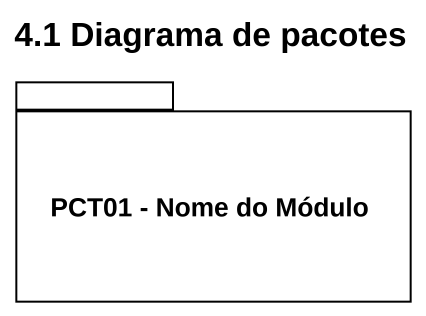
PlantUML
@startuml
title 4.1 Diagrama de pacotes
package "PCT01 - Nome do Módulo" as PCT01_Nome_do_Módulo {
}
@enduml
